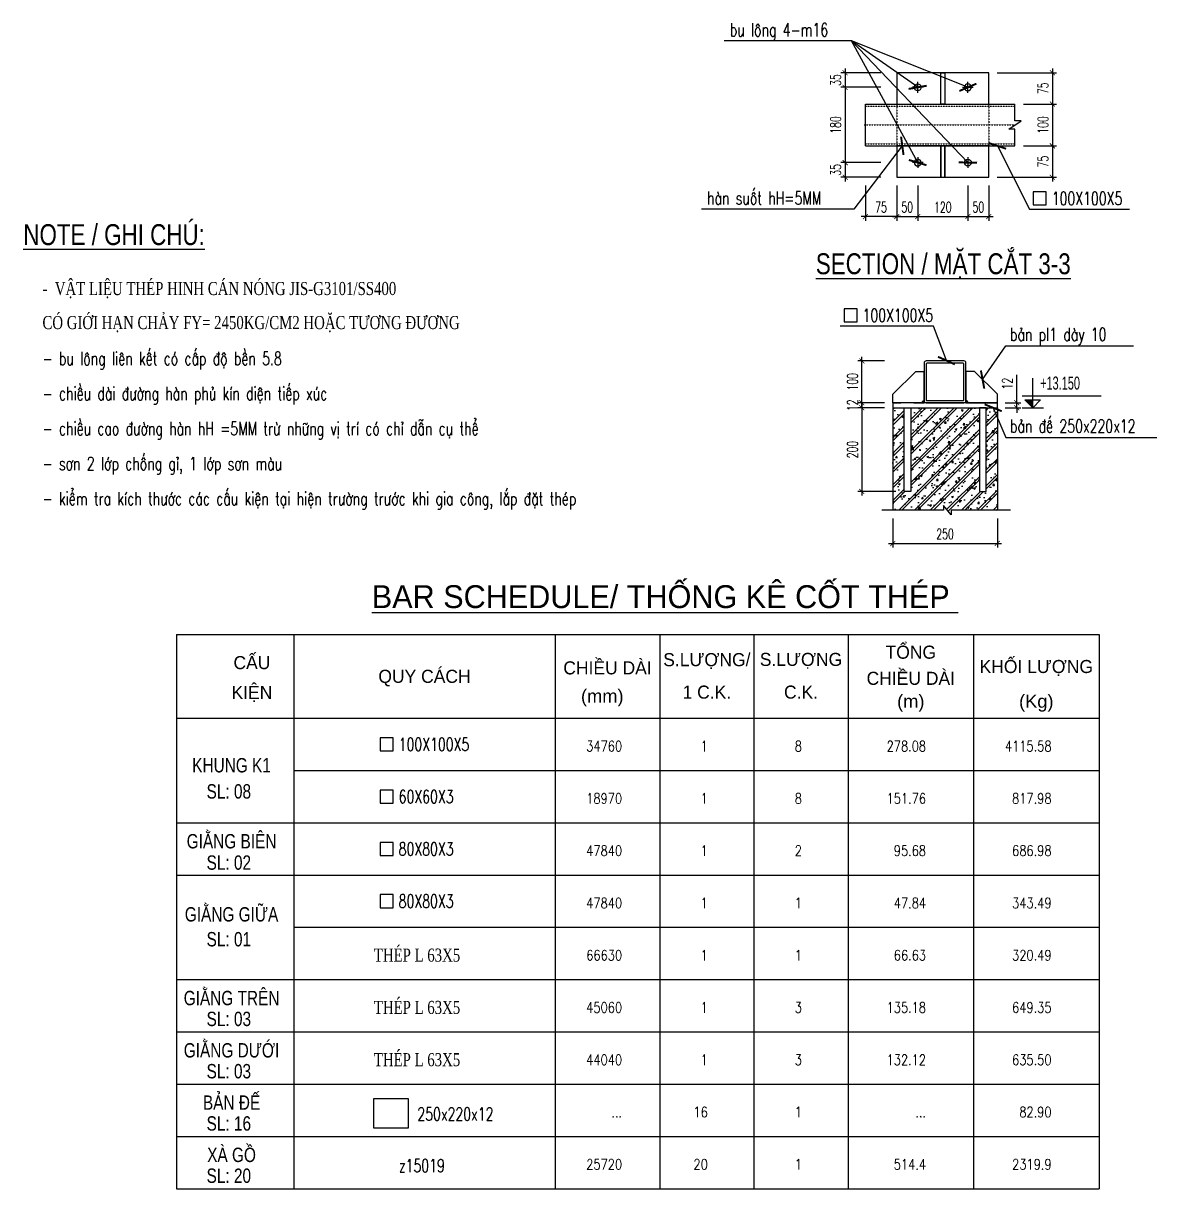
# Model space of a CAD drawing. Header units: millimetres. Extents: x -702765 to 835888, y -645289 to 262.
# Drawn here: x 645483 to 667157, y -628914 to -606619 of the extents above; entities that cross this region are included whole.
import ezdxf
from ezdxf.enums import TextEntityAlignment as Align

# ---------------------------------------------------------------- set-up
doc = ezdxf.new("R2010")
doc.units = ezdxf.units.MM
doc.header["$LTSCALE"] = 0.01
doc.linetypes.add('CENTER2', pattern=[1.125, 0.75, -0.125, 0.125, -0.125])
doc.linetypes.add('HIDDEN', pattern=[9.525, 6.35, -3.175])
doc.layers.add('0-Text', color=31, linetype='Continuous', lineweight=30)
for name, color, linetype in [('ccu11-Hatch', 251, 'Continuous'), ('ccu11-Khuat', 9, 'HIDDEN'), ('ccu11-Manh', 8, 'Continuous'), ('ccu11-Tencaukien', 9, 'Continuous'), ('ccu11-Text', 31, 'Continuous'), ('ccu11-Thay', 7, 'Continuous'), ('ccu11-Thep', 4, 'Continuous'), ('ccu11-Truc', 13, 'CENTER2'), ('KC-Chidan', 9, 'Continuous'), ('TEXT', 2, 'Continuous')]:
    doc.layers.add(name, color=color, linetype=linetype)
doc.styles.add('ARIAL', font='arial.ttf')
doc.styles.add('ccu11-dim', font='vnsimli.shx', dxfattribs={"width": 0.65, "bigfont": 'bigfont.shx'})
doc.styles.add('ccu11-VnAvH-B', font='VHAVANB.TTF')
doc.styles.add('ccu11-vnsimli', font='vnsimli.shx', dxfattribs={"bigfont": 'bigfont.shx'})
doc.styles.add('ccu11_simli', font='vnsimli.shx', dxfattribs={"width": 0.8})
doc.styles.add('ccu11_vnsimli', font='vnsimli.shx', dxfattribs={"width": 0.8, "bigfont": 'vns.shx'})
doc.styles.add('STYLE200', font='vntimeh.shx', dxfattribs={"width": 0.75, "bigfont": 'bigfont.shx'})
doc.styles.add('VNAVANTH', font='VHAVAN.TTF')
doc.linetypes.add('HCT2', pattern='A,0.25,[1,DG_DH.SHX,S=1,R=0,X=0,Y=0.15],0.05', length=0.3)
doc.dimstyles.new('ccu11-100x2', dxfattribs={"dimscale": 100, "dimtxt": 2.5, "dimasz": 1, "dimexe": 1, "dimexo": 2, "dimgap": 1, "dimtad": 1, "dimdec": 0, "dimlfac": 0.5, "dimdsep": 46, "dimtxsty": 'ccu11-dim', "dimblk": 'ARCHTICK', "dimcen": -1, "dimdle": 1, "dimclrd": 256, "dimclre": 256, "dimclrt": 31, "dimadec": 0, "dimazin": 2, "dimtfac": 0.1, "dimtdec": 0, "dimtmove": 0, "dimatfit": 1, "dimldrblk": 'ARCHTICK', "dimfxl": 0, "dimtvp": 0.833333, "dimtolj": 1, "dimtzin": 12, "dimarcsym": 0})
doc.dimstyles.new('ccu11-100x8', dxfattribs={"dimscale": 80, "dimtxt": 2.5, "dimasz": 1.2, "dimexe": 1, "dimexo": 2, "dimgap": 1, "dimtad": 1, "dimdec": 0, "dimlfac": 0.125, "dimrnd": 1, "dimdsep": 46, "dimtxsty": 'ccu11-dim', "dimblk": 'ARCHTICK', "dimcen": -1, "dimdle": 1, "dimclrd": 256, "dimclre": 256, "dimclrt": 31, "dimadec": 0, "dimazin": 2, "dimtfac": 0.1, "dimtdec": 0, "dimtmove": 0, "dimatfit": 1, "dimldrblk": 'ARCHTICK', "dimfxl": 0, "dimtvp": 0.833333, "dimtolj": 1, "dimtzin": 12, "dimarcsym": 0})

# ---------------------------------------------------------------- blocks, each defined once
blk = doc.blocks.new('_ArchTick')
at = {"color": 0, "linetype": 'ByBlock', "const_width": 0.15}
blk.add_lwpolyline([(-0.5, -0.5), (0.5, 0.5)], dxfattribs=at)
blk = doc.blocks.new('*D701')
at = {"layer": 'ccu11-Manh', "lineweight": -2}
for p, q in [((661199, -607484), (661199, -607924)), ((661883, -607564), (661119, -607564)), ((661883, -607844), (661119, -607844))]:
    blk.add_line(p, q, dxfattribs=at)
at = {"layer": 'Defpoints', "color": 0}
for p in [(662043, -607564), (661199, -607844), (662043, -607844)]:
    blk.add_point(p, dxfattribs=at)
at = {"layer": 'ccu11-Manh', "lineweight": -2, "xscale": 95.99999999999993, "yscale": 95.99999999999993, "zscale": 95.99999999999993}
for p, rotation in [((661199, -607564), 90), ((661199, -607844), 270)]:
    blk.add_blockref('_ArchTick', p, dxfattribs=dict(at, rotation=rotation))
at = {"layer": 'ccu11-Manh', "color": 31, "insert": (661019, -607704), "char_height": 200, "attachment_point": 5, "rotation": 90, "style": 'ccu11-dim'}
blk.add_mtext('\\A1;35', dxfattribs=at)
blk = doc.blocks.new('*D702')
at = {"layer": 'ccu11-Manh', "lineweight": -2}
for p, q in [((661883, -607844), (661119, -607844)), ((661199, -607764), (661199, -609364)), ((661883, -609284), (661119, -609284))]:
    blk.add_line(p, q, dxfattribs=at)
at = {"layer": 'Defpoints', "color": 0}
for p in [(662043, -607844), (661199, -609284), (662043, -609284)]:
    blk.add_point(p, dxfattribs=at)
at = {"layer": 'ccu11-Manh', "lineweight": -2, "xscale": 95.99999999999993, "yscale": 95.99999999999993, "zscale": 95.99999999999993}
for p, rotation in [((661199, -607844), 90), ((661199, -609284), 270)]:
    blk.add_blockref('_ArchTick', p, dxfattribs=dict(at, rotation=rotation))
at = {"layer": 'ccu11-Manh', "color": 31, "insert": (661019, -608564), "char_height": 200, "attachment_point": 5, "rotation": 90, "style": 'ccu11-dim'}
blk.add_mtext('\\A1;180', dxfattribs=at)
blk = doc.blocks.new('*D703')
at = {"layer": 'ccu11-Manh', "lineweight": -2}
for p, q in [((661883, -609284), (661119, -609284)), ((661199, -609204), (661199, -609644)), ((661883, -609564), (661119, -609564))]:
    blk.add_line(p, q, dxfattribs=at)
at = {"layer": 'Defpoints', "color": 0}
for p in [(662043, -609284), (661199, -609564), (662043, -609564)]:
    blk.add_point(p, dxfattribs=at)
at = {"layer": 'ccu11-Manh', "lineweight": -2, "xscale": 95.99999999999993, "yscale": 95.99999999999993, "zscale": 95.99999999999993}
for p, rotation in [((661199, -609284), 90), ((661199, -609564), 270)]:
    blk.add_blockref('_ArchTick', p, dxfattribs=dict(at, rotation=rotation))
at = {"layer": 'ccu11-Manh', "color": 31, "insert": (661019, -609424), "char_height": 200, "attachment_point": 5, "rotation": 90, "style": 'ccu11-dim'}
blk.add_mtext('\\A1;35', dxfattribs=at)
blk = doc.blocks.new('bu long')
at = {"layer": 'ccu11-Manh', "linetype": 'Continuous'}
for p, q in [((647872, 175921), (648179, 175921)), ((648026, 176075), (648026, 175768))]:
    blk.add_line(p, q, dxfattribs=at)
blk.add_circle((648026, 175921), 96, dxfattribs=at)
blk = doc.blocks.new('*D704')
at = {"layer": 'ccu11-Manh', "lineweight": -2}
for p, q in [((662187, -609724), (662187, -610396)), ((662587, -609724), (662587, -610396)), ((662107, -610316), (662667, -610316))]:
    blk.add_line(p, q, dxfattribs=at)
at = {"layer": 'Defpoints', "color": 0}
for p in [(662187, -609564), (662587, -609564), (662587, -610316)]:
    blk.add_point(p, dxfattribs=at)
at = {"layer": 'ccu11-Manh', "lineweight": -2, "xscale": 95.99999999999993, "yscale": 95.99999999999993, "zscale": 95.99999999999993, "rotation": 180}
blk.add_blockref('_ArchTick', (662187, -610316), dxfattribs=at)
at = {"layer": 'ccu11-Manh', "lineweight": -2, "xscale": 95.99999999999993, "yscale": 95.99999999999993, "zscale": 95.99999999999993}
blk.add_blockref('_ArchTick', (662587, -610316), dxfattribs=at)
at = {"layer": 'ccu11-Manh', "color": 31, "insert": (662387, -610136), "char_height": 200, "attachment_point": 5, "style": 'ccu11-dim'}
blk.add_mtext('\\A1;50', dxfattribs=at)
blk = doc.blocks.new('*D705')
at = {"layer": 'ccu11-Manh', "lineweight": -2}
for p, q in [((662587, -609724), (662587, -610396)), ((663547, -609724), (663547, -610396)), ((662507, -610316), (663627, -610316))]:
    blk.add_line(p, q, dxfattribs=at)
at = {"layer": 'Defpoints', "color": 0}
for p in [(662587, -609564), (663547, -609564), (663547, -610316)]:
    blk.add_point(p, dxfattribs=at)
at = {"layer": 'ccu11-Manh', "lineweight": -2, "xscale": 95.99999999999993, "yscale": 95.99999999999993, "zscale": 95.99999999999993, "rotation": 180}
blk.add_blockref('_ArchTick', (662587, -610316), dxfattribs=at)
at = {"layer": 'ccu11-Manh', "lineweight": -2, "xscale": 95.99999999999993, "yscale": 95.99999999999993, "zscale": 95.99999999999993}
blk.add_blockref('_ArchTick', (663547, -610316), dxfattribs=at)
at = {"layer": 'ccu11-Manh', "color": 31, "insert": (663067, -610136), "char_height": 200, "attachment_point": 5, "style": 'ccu11-dim'}
blk.add_mtext('\\A1;120', dxfattribs=at)
blk = doc.blocks.new('*D706')
at = {"layer": 'ccu11-Manh', "lineweight": -2}
for p, q in [((663547, -609724), (663547, -610396)), ((663947, -609724), (663947, -610396)), ((663467, -610316), (664027, -610316))]:
    blk.add_line(p, q, dxfattribs=at)
at = {"layer": 'Defpoints', "color": 0}
for p in [(663547, -609564), (663947, -609564), (663947, -610316)]:
    blk.add_point(p, dxfattribs=at)
at = {"layer": 'ccu11-Manh', "lineweight": -2, "xscale": 95.99999999999993, "yscale": 95.99999999999993, "zscale": 95.99999999999993, "rotation": 180}
blk.add_blockref('_ArchTick', (663547, -610316), dxfattribs=at)
at = {"layer": 'ccu11-Manh', "lineweight": -2, "xscale": 95.99999999999993, "yscale": 95.99999999999993, "zscale": 95.99999999999993}
blk.add_blockref('_ArchTick', (663947, -610316), dxfattribs=at)
at = {"layer": 'ccu11-Manh', "color": 31, "insert": (663747, -610136), "char_height": 200, "attachment_point": 5, "style": 'ccu11-dim'}
blk.add_mtext('\\A1;50', dxfattribs=at)
blk = doc.blocks.new('*D707')
at = {"layer": 'ccu11-Manh', "lineweight": -2}
for p, q in [((665162, -607484), (665162, -608244)), ((664107, -607564), (665242, -607564)), ((664607, -608164), (665242, -608164))]:
    blk.add_line(p, q, dxfattribs=at)
at = {"layer": 'Defpoints', "color": 0}
for p in [(663947, -607564), (664447, -608164), (665162, -608164)]:
    blk.add_point(p, dxfattribs=at)
at = {"layer": 'ccu11-Manh', "lineweight": -2, "xscale": 95.99999999999993, "yscale": 95.99999999999993, "zscale": 95.99999999999993}
for p, rotation in [((665162, -607564), 90), ((665162, -608164), 270)]:
    blk.add_blockref('_ArchTick', p, dxfattribs=dict(at, rotation=rotation))
at = {"layer": 'ccu11-Manh', "color": 31, "insert": (664982, -607864), "char_height": 200, "attachment_point": 5, "rotation": 90, "style": 'ccu11-dim'}
blk.add_mtext('\\A1;75', dxfattribs=at)
blk = doc.blocks.new('*D708')
at = {"layer": 'ccu11-Manh', "lineweight": -2}
for p, q in [((664607, -608164), (665242, -608164)), ((665162, -608084), (665162, -609044)), ((664607, -608964), (665242, -608964))]:
    blk.add_line(p, q, dxfattribs=at)
at = {"layer": 'Defpoints', "color": 0}
for p in [(664447, -608164), (664447, -608964), (665162, -608964)]:
    blk.add_point(p, dxfattribs=at)
at = {"layer": 'ccu11-Manh', "lineweight": -2, "xscale": 95.99999999999993, "yscale": 95.99999999999993, "zscale": 95.99999999999993}
for p, rotation in [((665162, -608164), 90), ((665162, -608964), 270)]:
    blk.add_blockref('_ArchTick', p, dxfattribs=dict(at, rotation=rotation))
at = {"layer": 'ccu11-Manh', "color": 31, "insert": (664982, -608564), "char_height": 200, "attachment_point": 5, "rotation": 90, "style": 'ccu11-dim'}
blk.add_mtext('\\A1;100', dxfattribs=at)
blk = doc.blocks.new('*D709')
at = {"layer": 'ccu11-Manh', "lineweight": -2}
for p, q in [((664607, -608964), (665242, -608964)), ((665162, -608884), (665162, -609644)), ((664107, -609564), (665242, -609564))]:
    blk.add_line(p, q, dxfattribs=at)
at = {"layer": 'Defpoints', "color": 0}
for p in [(664447, -608964), (663947, -609564), (665162, -609564)]:
    blk.add_point(p, dxfattribs=at)
at = {"layer": 'ccu11-Manh', "lineweight": -2, "xscale": 95.99999999999993, "yscale": 95.99999999999993, "zscale": 95.99999999999993}
for p, rotation in [((665162, -608964), 90), ((665162, -609564), 270)]:
    blk.add_blockref('_ArchTick', p, dxfattribs=dict(at, rotation=rotation))
at = {"layer": 'ccu11-Manh', "color": 31, "insert": (664982, -609264), "char_height": 200, "attachment_point": 5, "rotation": 90, "style": 'ccu11-dim'}
blk.add_mtext('\\A1;75', dxfattribs=at)
blk = doc.blocks.new('*D710')
at = {"layer": 'ccu11-Manh', "lineweight": -2}
for p, q in [((662110, -616093), (662110, -616650)), ((664110, -616093), (664110, -616650)), ((662030, -616570), (664190, -616570))]:
    blk.add_line(p, q, dxfattribs=at)
at = {"layer": 'Defpoints', "color": 0}
for p in [(662110, -615933), (664110, -615933), (664110, -616570)]:
    blk.add_point(p, dxfattribs=at)
at = {"layer": 'ccu11-Manh', "lineweight": -2, "xscale": 95.99999999999993, "yscale": 95.99999999999993, "zscale": 95.99999999999993, "rotation": 180}
blk.add_blockref('_ArchTick', (662110, -616570), dxfattribs=at)
at = {"layer": 'ccu11-Manh', "lineweight": -2, "xscale": 95.99999999999993, "yscale": 95.99999999999993, "zscale": 95.99999999999993}
blk.add_blockref('_ArchTick', (664110, -616570), dxfattribs=at)
at = {"layer": 'ccu11-Manh', "color": 31, "insert": (663110, -616390), "char_height": 200, "attachment_point": 5, "style": 'ccu11-dim'}
blk.add_mtext('\\A1;250', dxfattribs=at)
blk = doc.blocks.new('*D711')
at = {"layer": 'ccu11-Manh', "lineweight": -2}
for p, q in [((664482, -613878), (664482, -613341)), ((664260, -613878), (664562, -613878)), ((664260, -613974), (664562, -613974)), ((664482, -613974), (664482, -613878)), ((664482, -613974), (664482, -614070))]:
    blk.add_line(p, q, dxfattribs=at)
at = {"layer": 'Defpoints', "color": 0}
for p in [(664100, -613878), (664100, -613974), (664482, -613878)]:
    blk.add_point(p, dxfattribs=at)
at = {"layer": 'ccu11-Manh', "lineweight": -2, "xscale": 95.99999999999993, "yscale": 95.99999999999993, "zscale": 95.99999999999993}
for p, rotation in [((664482, -613878), 270), ((664482, -613974), 90)]:
    blk.add_blockref('_ArchTick', p, dxfattribs=dict(at, rotation=rotation))
at = {"layer": 'ccu11-Manh', "color": 31, "insert": (664302, -613513), "char_height": 200, "attachment_point": 5, "rotation": 90, "style": 'ccu11-dim'}
blk.add_mtext('\\A1;12', dxfattribs=at)
blk = doc.blocks.new('*D712')
at = {"layer": 'ccu11-Manh', "lineweight": -2}
for p, q in [((661950, -613974), (661439, -613974)), ((661519, -613894), (661519, -615654)), ((662166, -615574), (661439, -615574))]:
    blk.add_line(p, q, dxfattribs=at)
at = {"layer": 'Defpoints', "color": 0}
for p in [(662110, -613974), (661519, -615574), (662326, -615574)]:
    blk.add_point(p, dxfattribs=at)
at = {"layer": 'ccu11-Manh', "lineweight": -2, "xscale": 95.99999999999993, "yscale": 95.99999999999993, "zscale": 95.99999999999993}
for p, rotation in [((661519, -613974), 90), ((661519, -615574), 270)]:
    blk.add_blockref('_ArchTick', p, dxfattribs=dict(at, rotation=rotation))
at = {"layer": 'ccu11-Manh', "color": 31, "insert": (661339, -614774), "char_height": 200, "attachment_point": 5, "rotation": 90, "style": 'ccu11-dim'}
blk.add_mtext('\\A1;200', dxfattribs=at)
blk = doc.blocks.new('*D780')
at = {"layer": 'ccu11-Manh', "lineweight": -2}
for p, q in [((661950, -613878), (661439, -613878)), ((661950, -613974), (661439, -613974)), ((661519, -613878), (661519, -613782)), ((661519, -613974), (661519, -613878)), ((661519, -613974), (661519, -614070))]:
    blk.add_line(p, q, dxfattribs=at)
at = {"layer": 'Defpoints', "color": 0}
for p in [(661519, -613878), (662110, -613878), (662110, -613974)]:
    blk.add_point(p, dxfattribs=at)
at = {"layer": 'ccu11-Manh', "lineweight": -2, "xscale": 95.99999999999993, "yscale": 95.99999999999993, "zscale": 95.99999999999993}
for p, rotation in [((661519, -613878), 270), ((661519, -613974), 90)]:
    blk.add_blockref('_ArchTick', p, dxfattribs=dict(at, rotation=rotation))
at = {"layer": 'ccu11-Manh', "color": 31, "insert": (661339, -613926), "char_height": 200, "attachment_point": 5, "rotation": 90, "style": 'ccu11-dim'}
blk.add_mtext('\\A1;12', dxfattribs=at)
blk = doc.blocks.new('*D713')
at = {"layer": 'ccu11-Manh', "lineweight": -2}
for p, q in [((661950, -613078), (661439, -613078)), ((661519, -613958), (661519, -612998)), ((661950, -613878), (661439, -613878))]:
    blk.add_line(p, q, dxfattribs=at)
at = {"layer": 'Defpoints', "color": 0}
for p in [(661519, -613078), (662110, -613078), (662110, -613878)]:
    blk.add_point(p, dxfattribs=at)
at = {"layer": 'ccu11-Manh', "lineweight": -2, "xscale": 95.99999999999993, "yscale": 95.99999999999993, "zscale": 95.99999999999993}
for p, rotation in [((661519, -613078), 90), ((661519, -613878), 270)]:
    blk.add_blockref('_ArchTick', p, dxfattribs=dict(at, rotation=rotation))
at = {"layer": 'ccu11-Manh', "color": 31, "insert": (661339, -613478), "char_height": 200, "attachment_point": 5, "rotation": 90, "style": 'ccu11-dim'}
blk.add_mtext('\\A1;100', dxfattribs=at)
blk = doc.blocks.new('*U680')
for p, q in [((165, 0), (165, 452)), ((0, 184), (1212, 184)), ((0, 0), (329, 0)), ((45, 120), (284, 120)), ((165, 0), (45, 120)), ((165, 0), (284, 120))]:
    blk.add_line(p, q)
at = {"color": 251}
blk.add_solid([(45, 120), (165, 120), (165, 0)], dxfattribs=at)
at = {"color": 31, "ltscale": 10, "style": 'ARIAL', "width": 0.6}
blk.add_attdef('CCD1', (276, 278), '', height=200, dxfattribs=at)
blk = doc.blocks.new('*D714')
at = {"layer": 'ccu11-Manh', "lineweight": -2}
for p, q in [((661587, -609724), (661587, -610396)), ((662187, -609724), (662187, -610396)), ((662267, -610316), (661507, -610316))]:
    blk.add_line(p, q, dxfattribs=at)
at = {"layer": 'Defpoints', "color": 0}
for p in [(661587, -609564), (662187, -609564), (661587, -610316)]:
    blk.add_point(p, dxfattribs=at)
at = {"layer": 'ccu11-Manh', "lineweight": -2, "xscale": 95.99999999999993, "yscale": 95.99999999999993, "zscale": 95.99999999999993, "rotation": 180}
blk.add_blockref('_ArchTick', (661587, -610316), dxfattribs=at)
at = {"layer": 'ccu11-Manh', "lineweight": -2, "xscale": 95.99999999999993, "yscale": 95.99999999999993, "zscale": 95.99999999999993}
blk.add_blockref('_ArchTick', (662187, -610316), dxfattribs=at)
at = {"layer": 'ccu11-Manh', "color": 31, "insert": (661887, -610136), "char_height": 200, "attachment_point": 5, "style": 'ccu11-dim'}
blk.add_mtext('\\A1;75', dxfattribs=at)

msp = doc.modelspace()

# ---------------------------------------------------------------- hatches: boundary and pattern name
at = {"layer": 'ccu11-Hatch'}
h = msp.add_hatch(dxfattribs=at)
h.set_pattern_fill('VATLIEU04', color=256, scale=50, pattern_type=2)
h.set_pattern_definition([(50, (612919.3, 139795.1), (358.63009, -31.37607), [37.5, -412.5]), (355, (612919.3, 139795.1), (-69.37567, 376.09607), [30, -330]), (100.4514, (612949.2, 139792.48), (289.25469, 344.71977), [31.8701, -350.57106]), (46.1842, (612919.3, 139895.1), (533.62052, -82.7595), [56.25, -618.75]), (96.6356, (612963.8, 139888.2), (467.33135, 487.05894), [47.80514, -525.8565]), (351.1842, (612919.3, 139895.1), (467.33097, 487.0593), [45, -495]), (21, (612969.3, 139870.1), (298.45353, -201.30945), [37.5, -412.5]), (326, (612969.3, 139870.1), (121.65767, 362.57502), [30, -330]), (71.4514, (612994.18, 139853.3), (420.11131, 161.26525), [31.8701, -350.57106]), (37.5, (612919.31, 139795.09), (6.079928, 166.446927), [0, -326, 0, -335, 0, -331.25]), (7.5, (612919.31, 139795.09), (131.53477, 197.205856), [0, -191, 0, -318.5, 0, -126.25]), (327.5, (612807.81, 139795.09), (266.911218, -11.277436), [0, -125, 0, -390, 0, -517.5]), (317.5, (612757.8, 139795.1), (291.593085, 50.05249), [0, -162.5, 0, -259, 0, -367.5]), (45, (612919.3, 139795.1), (-150.26019, 150.26019), []), (45, (612919.3, 139856.34), (-150.26019, 150.26019), [])])
h.paths.add_polyline_path([(663766.3, -613974.3), (662454.3, -613974.3), (662454.3, -615574.3), (662326.3, -615574.3), (662326.3, -613974.3), (662110.3, -613974.3), (662110.3, -615933.1), (663081.6, -615933.1), (663081.6, -615845.1), (663228.2, -616021.1), (663228.2, -615933.1), (664110.3, -615933.1), (664110.3, -613974.3), (663894.3, -613974.3), (663894.3, -615574.3), (663766.3, -615574.3)])
h = msp.add_hatch(color=256, dxfattribs=at)
h.dxf.hatch_style = 1
h.paths.add_polyline_path([(662710.3, -613838.3, 0.4142136), (662750.3, -613878.3), (662670.3, -613878.3, -0.4142136)])
h = msp.add_hatch(color=256, dxfattribs=at)
h.dxf.hatch_style = 1
h.paths.add_polyline_path([(663550.3, -613878.3, 0.4142136), (663510.3, -613838.3, -0.4142136), (663470.3, -613878.3)])

# ---------------------------------------------------------------- linework, layer by layer
for p, q in [((648413.8, -618313.9), (666055, -618313.9)), ((648413.8, -618313.9), (648413.8, -628913.9)), ((650655, -618313.9), (650655, -628913.9)), ((650655, -618313.9), (650655, -628913.9)), ((655655, -618313.9), (655655, -628913.9)), ((655655, -618313.9), (655655, -628913.9)), ((657655, -618313.9), (657655, -628913.9)), ((659455, -618313.9), (659455, -628913.9)), ((661255, -618313.9), (661255, -628913.9)), ((663655, -618313.9), (663655, -628913.9)), ((666055, -618313.9), (666055, -628913.9)), ((648413.8, -619913.9), (666055, -619913.9)), ((648413.8, -621913.9), (666055, -621913.9)), ((648413.8, -622913.9), (666055, -622913.9)), ((648413.8, -624913.9), (666055, -624913.9)), ((648413.8, -625913.9), (666055, -625913.9)), ((648413.8, -626913.9), (666055, -626913.9)), ((648413.8, -628913.9), (666055, -628913.9))]:
    msp.add_line(p, q)
at = {"layer": 'ccu11-Khuat'}
for p, q in [((662187, -608163.8), (662187, -608963.8)), ((663947, -608163.8), (663947, -608963.8)), ((661587, -608203.8), (664447, -608203.8)), ((661587, -608923.8), (664447, -608923.8))]:
    msp.add_line(p, q, dxfattribs=at)
at = {"layer": 'ccu11-Manh', "linetype": 'HCT2', "ltscale": 0.75}
for p, q in [((663027, -608163.8), (663027, -607563.8)), ((663107, -607563.8), (663107, -608163.8)), ((662187, -608163.8), (663947, -608163.8)), ((663947, -608963.8), (662187, -608963.8)), ((663027, -609563.8), (663027, -608963.8)), ((663107, -608963.8), (663107, -609563.8)), ((662710.3, -613878.3), (662710.3, -613278.3)), ((663510.3, -613278.3), (663510.3, -613878.3)), ((662110.3, -613878.3), (662266.9, -613878.3)), ((662515.4, -613878.3), (662710.3, -613878.3)), ((663510.3, -613878.3), (663705.2, -613878.3)), ((663953.7, -613878.3), (664110.3, -613878.3))]:
    msp.add_line(p, q, dxfattribs=at)
at = {"layer": 'ccu11-Manh'}
for p, q in [((650655, -620913.9), (666055, -620913.9)), ((650655, -623913.9), (666055, -623913.9)), ((648413.8, -627913.9), (666055, -627913.9))]:
    msp.add_line(p, q, dxfattribs=at)
for points in [[(664447, -608963.8), (664447, -608643.8), (664327, -608643.8), (664567, -608483.8), (664447, -608483.8), (664447, -608163.8)], [(664360.8, -615933.1), (663228.2, -615933.1), (663228.2, -616021.1), (663081.6, -615845.1), (663081.6, -615933.1), (661898.6, -615933.1), (661898.6, -615933.1)]]:
    msp.add_lwpolyline(points, dxfattribs=at)
at = {"layer": 'ccu11-Thay'}
for p, q in [((661587, -608163.8), (664447, -608163.8)), ((661587, -608963.8), (661587, -608163.8)), ((661587, -608963.8), (664447, -608963.8)), ((662110.3, -613974.3), (662110.3, -615933.1)), ((662110.3, -613974.3), (664110.3, -613974.3)), ((664110.3, -613974.3), (664110.3, -615933.1)), ((648413.8, -628913.9), (666055, -628913.9))]:
    msp.add_line(p, q, dxfattribs=at)
for points in [[(663947, -608163.8), (663947, -607563.8), (662187, -607563.8), (662187, -608163.8)], [(662187, -608963.8), (662187, -609563.8), (663947, -609563.8), (663947, -608963.8)]]:
    msp.add_lwpolyline(points, dxfattribs=at)
for points in [[(663027, -607563.8), (663107, -607563.8), (663107, -608163.8), (663027, -608163.8)], [(663027, -609563.8), (663107, -609563.8), (663107, -608963.8), (663027, -608963.8)], [(662710.3, -613878.3), (662110.3, -613878.3), (662110.3, -613716.8), (662548.8, -613278.3), (662710.3, -613278.3)], [(663510.3, -613878.3), (664110.3, -613878.3), (664110.3, -613716.8), (663671.8, -613278.3), (663510.3, -613278.3)], [(662110.3, -613974.3), (664110.3, -613974.3), (664110.3, -613878.3), (662110.3, -613878.3)], [(662454.3, -613974.3), (662454.3, -615574.3), (662326.3, -615574.3), (662326.3, -613974.3)], [(663766.3, -613974.3), (663766.3, -615574.3), (663894.3, -615574.3), (663894.3, -613974.3)]]:
    msp.add_lwpolyline(points, close=True, dxfattribs=at)
for points in [[(662750.3, -613878.3), (663470.3, -613878.3, 0.4142136), (663510.3, -613838.3), (663510.3, -613118.3, 0.4142136), (663470.3, -613078.3), (662750.3, -613078.3, 0.4142136), (662710.3, -613118.3), (662710.3, -613838.3, 0.4142136)], [(662770.3, -613838.3), (663450.3, -613838.3, 0.4142136), (663470.3, -613818.3), (663470.3, -613138.3, 0.4142136), (663450.3, -613118.3), (662770.3, -613118.3, 0.4142136), (662750.3, -613138.3), (662750.3, -613818.3, 0.4142136)]]:
    msp.add_lwpolyline(points, format="xyb", close=True, dxfattribs=at)
at = {"layer": 'ccu11-Thay', "color": 0, "ltscale": 0.5}
msp.add_lwpolyline([(652184.4, -627187.8), (652841.3, -627187.8), (652841.3, -627754), (652184.4, -627754)], close=True, dxfattribs=at)
at = {"layer": 'ccu11-Thay'}
for centre, start, end in [((662710.3, -613878.3), 90, 180), ((663510.3, -613878.3), 0, 90)]:
    msp.add_arc(centre, 40, start, end, dxfattribs=at)
at = {"layer": 'ccu11-Thep'}
for points in [[(664796.2, -610095), (665046.2, -610095), (665046.2, -609845), (664796.2, -609845)], [(661178.9, -612329.8), (661428.9, -612329.8), (661428.9, -612079.8), (661178.9, -612079.8)], [(652307.9, -620538.9), (652557.9, -620538.9), (652557.9, -620288.9), (652307.9, -620288.9)], [(652307.9, -621538.9), (652557.9, -621538.9), (652557.9, -621288.9), (652307.9, -621288.9)], [(652307.9, -622538.9), (652557.9, -622538.9), (652557.9, -622288.9), (652307.9, -622288.9)], [(652307.9, -623538.9), (652557.9, -623538.9), (652557.9, -623288.9), (652307.9, -623288.9)]]:
    msp.add_lwpolyline(points, close=True, dxfattribs=at)
at = {"layer": 'ccu11-Truc'}
msp.add_line((661564.3, -608563.8), (664447, -608563.8), dxfattribs=at)

# ---------------------------------------------------------------- block references
at = {"layer": 'ccu11-Thay', "yscale": 0.6666666666278616, "zscale": 0.6666666666278616, "rotation": 180}
for p, xscale in [((1094604.1, -490562.8), 0.6666666666278616), ((231530, -490562.8), -0.6666666666278616)]:
    msp.add_blockref('bu long', p, dxfattribs=dict(at, xscale=xscale))
at = {"layer": 'ccu11-Thay'}
for p, xscale, yscale, zscale in [((1094604.1, -726564.7), -0.6666666666278616, 0.6666666667442769, 0.6666666667372438), ((231530, -726564.7), 0.6666666666278616, 0.6666666666278616, 0.6666666666278616)]:
    msp.add_blockref('bu long', p, dxfattribs=dict(at, xscale=xscale, yscale=yscale, zscale=zscale))
at = {"layer": 'KC-Chidan', "xscale": 1.25, "yscale": 1.25, "zscale": 1.25}
msp.add_blockref('*U680', (664582.3, -613974.3), dxfattribs=at).add_auto_attribs({'CCD1': '+13.150'})

# ---------------------------------------------------------------- texts
at = {"layer": '0-Text', "style": 'ccu11_vnsimli', "width": 0.7}
for s, p in [('100X100X5', (665149.8, -610095)), ('100X100X5', (661532.5, -612329.8)), ('100X100X5', (652661.5, -620538.9)), ('60X60X3', (652661.5, -621538.9)), ('80X80X3', (652661.5, -622538.9)), ('80X80X3', (652661.5, -623538.9))]:
    msp.add_text(s, height=250, rotation=0.00049, dxfattribs=at).set_placement(p)
at = {"layer": 'ccu11-Tencaukien', "color": 31, "style": 'ccu11-vnsimli', "width": 0.7}
for s, height, p in [('bu l«ng 4-m16', 250, (658993.1, -606869.2)), ('hµn suèt hH=5MM', 250, (658559.5, -610087.2)), ('b\\M+181F7n pl1 dµy 10', 250.078, (664351.9, -612694.7)), ('- bu l«ng liªn kÕt cã cÊp ®é bÒn 5.8', 250.008, (645849.9, -613156.5)), ('- chiÒu dµi ®\xadêng hµn phñ kÝn diÖn tiÕp xóc', 250.008, (645849.9, -613826.4)), ('- chiÒu cao ®\xadêng hµn hH =5MM trõ nh\\M+18180ng vÞ trÝ cã chØ dÉn cô thÓ', 250.008, (645849.9, -614496.3)), ('b\\M+181F7n ®Õ 250x220x12', 250.078, (664351.9, -614450.5)), ('- s¬n 2 líp chèng gØ, 1 líp s¬n mµu', 250.008, (645849.9, -615166.3)), ('- kiÓm tra kÝch th\xadíc c¸c cÊu kiÖn t¹i hiÖn tr\xadêng tr\xadíc khi gia c«ng, l¾p ®Æt thÐp', 250.008, (645849.9, -615836.2)), ('250x220x12', 250.08, (653018.4, -627611.2)), ('z15019', 250, (652666.9, -628597.8))]:
    msp.add_text(s, height=height, dxfattribs=at).set_placement(p)
at = {"layer": 'ccu11-Text'}
for s, height, style, width, p in [('%%Unote / ghi chó:', 400, 'ccu11-VnAvH-B', 0.8, (645483.5, -610862)), ('-  vËt liÖu thÐp hinh c¸n nãng jis-g3101/ss400', 250.008, 'STYLE200', 0.75, (645849.9, -611817.9)), ('cã giíi h¹n ch\\M+181F7y Fy= 2450kg/cm2 hoÆc t\xad¬ng ®\xad¬ng', 250.008, 'STYLE200', 0.75, (645849.9, -612469)), ('thÐp l 63x5', 250.008, 'STYLE200', 0.75, (652186.3, -624570.3)), ('thÐp l 63x5', 250.008, 'STYLE200', 0.75, (652186.3, -625570.3)), ('thÐp l 63x5', 250.008, 'STYLE200', 0.75, (652186.3, -626570.3))]:
    msp.add_text(s, height=height, dxfattribs=dict(at, style=style, width=width)).set_placement(p)
at = {"layer": 'ccu11-Text', "style": 'ccu11-VnAvH-B', "width": 0.8}
msp.add_text('%%Usection / mÆt c¾t 3-3', height=400, dxfattribs=at).set_placement((663075.6, -611419.3), align=Align.CENTER)
at = {"layer": 'ccu11-Text', "style": 'ccu11-VnAvH-B'}
msp.add_text('%%Ubar schedule/ thèng kª cèt thÐp ', height=437.5, dxfattribs=at).set_placement((657755, -617937.6), align=Align.BOTTOM_CENTER)
at = {"layer": 'ccu11-Text', "color": 2, "style": 'ccu11-VnAvH-B', "width": 0.8}
for s, p in [('khung k1', (649465.7, -620950.4)), ('sl: 08', (649413.2, -621450.4)), ('gi»ng biªn', (649465.7, -622404.1)), ('sl: 02', (649413.2, -622812.6)), ('gi»ng gi÷a', (649465.7, -623802.8)), ('sl: 01', (649413.2, -624278.5)), ('gi»ng trªn', (649465.7, -625404.1)), ('sl: 03', (649413.2, -625803.3)), ('gi»ng d\xadíi', (649465.7, -626404.1)), ('sl: 03', (649413.2, -626803.3)), ('b¶n ®Õ', (649465.7, -627404.1)), ('sl: 16', (649413.2, -627802.9)), ('xµ gå', (649465.7, -628404.1)), ('sl: 20', (649413.2, -628802.9))]:
    msp.add_text(s, height=275, dxfattribs=at).set_placement(p, align=Align.CENTER)
at = {"layer": 'TEXT', "style": 'VNAVANTH'}
for s, p in [('tæng', (662455, -618613.9)), ('CÊU', (649855, -618813.9)), ('S.l\xadîng/', (658555, -618813.9)), ('S.l\xadîng', (660355, -618813.9)), ('chiÒu dµi', (656655, -618913.9)), ('khèi l\xadîng', (664855, -618913.9)), ('QUY C¸CH', (653155, -619113.9)), ('chiÒu dµi', (662455, -619113.9)), ('KIÖN', (649855, -619413.9)), ('1 c.k.', (658555, -619413.9)), ('c.k.', (660355, -619413.9))]:
    msp.add_text(s, height=250, dxfattribs=at).set_placement(p, align=Align.MIDDLE)
at = {"layer": 'TEXT', "style": 'ARIAL'}
for s, p in [('(mm)', (656555, -619613.9)), ('(m)', (662455, -619713.9)), ('(Kg)', (664855, -619713.9))]:
    msp.add_text(s, height=250, dxfattribs=at).set_placement(p, align=Align.CENTER)
at = {"layer": 'TEXT', "style": 'ccu11_simli', "width": 0.8}
for tag, p in [('34760', (656934.1, -620448)), ('1', (658572.8, -620448)), ('8', (660372.8, -620448)), ('278.08', (662746.6, -620448)), ('4115.58', (665146.6, -620448)), ('18970', (656934.1, -621448)), ('1', (658572.8, -621448)), ('8', (660372.8, -621448)), ('151.76', (662746.6, -621448)), ('817.98', (665146.6, -621448)), ('47840', (656934.1, -622448)), ('1', (658572.8, -622448)), ('2', (660372.8, -622448)), ('95.68', (662746.6, -622448)), ('686.98', (665146.6, -622448)), ('47840', (656934.1, -623448)), ('1', (658572.8, -623448)), ('1', (660372.8, -623448)), ('47.84', (662746.6, -623448)), ('343.49', (665146.6, -623448)), ('66630', (656934.1, -624448)), ('1', (658572.8, -624448)), ('1', (660372.8, -624448)), ('66.63', (662746.6, -624448)), ('320.49', (665146.6, -624448)), ('45060', (656934.1, -625448)), ('1', (658572.8, -625448)), ('3', (660372.8, -625448)), ('135.18', (662746.6, -625448)), ('649.35', (665146.6, -625448)), ('44040', (656934.1, -626448)), ('1', (658572.8, -626448)), ('3', (660372.8, -626448)), ('132.12', (662746.6, -626448)), ('635.50', (665146.6, -626448)), ('16', (658572.8, -627448)), ('1', (660372.8, -627448)), ('82.90', (665146.6, -627448)), ('...', (656934.1, -627448)), ('...', (662746.6, -627448)), ('25720', (656934.1, -628448)), ('20', (658572.8, -628448)), ('1', (660372.8, -628448)), ('514.4', (662746.6, -628448)), ('2319.9', (665146.6, -628448))]:
    msp.add_attdef(tag, text='0', height=200, dxfattribs=at).set_placement(p, align=Align.MIDDLE_RIGHT)

# ---------------------------------------------------------------- dimensions: what is measured, and where the dimension line sits
at = {"layer": 'ccu11-Manh'}
for base, p1, p2, picture, middle in [((661199, -607843.8), (662043, -607563.8), (662043, -607843.8), '*D701', (661199, -607703.8)), ((661199, -609563.8), (662043, -609283.8), (662043, -609563.8), '*D703', (661199, -609423.8)), ((661518.9, -613878.3), (662110.3, -613974.3), (662110.3, -613878.3), '*D780', (661518.9, -613926.3))]:
    dim = msp.add_linear_dim(base=base, p1=p1, p2=p2, angle=90, dimstyle='ccu11-100x8', dxfattribs=at)
    dim.commit()
    dim.dimension.update_dxf_attribs({"geometry": picture, "text_midpoint": middle, "dimtype": 160})
for base, p1, p2, picture, middle in [((665161.6, -608163.8), (663947, -607563.8), (664447, -608163.8), '*D707', (664981.6, -607863.8)), ((661199, -609283.8), (662043, -607843.8), (662043, -609283.8), '*D702', (661019, -608563.8)), ((665161.6, -608963.8), (664447, -608163.8), (664447, -608963.8), '*D708', (664981.6, -608563.8)), ((665161.6, -609563.8), (664447, -608963.8), (663947, -609563.8), '*D709', (664981.6, -609263.8)), ((661518.9, -613078.3), (662110.3, -613878.3), (662110.3, -613078.3), '*D713', (661338.9, -613478.3)), ((664482.3, -613878.3), (664100.3, -613974.3), (664100.3, -613878.3), '*D711', (664302.3, -613513.5)), ((661518.9, -615574.3), (662110.3, -613974.3), (662326.3, -615574.3), '*D712', (661338.9, -614774.3))]:
    dim = msp.add_linear_dim(base=base, p1=p1, p2=p2, angle=90, dimstyle='ccu11-100x8', dxfattribs=at)
    dim.commit()
    dim.dimension.update_dxf_attribs({"geometry": picture, "text_midpoint": middle})
for base, p1, p2, picture, middle in [((661587, -610315.7), (662187, -609563.8), (661587, -609563.8), '*D714', (661887, -610135.7)), ((663547, -610315.7), (662587, -609563.8), (663547, -609563.8), '*D705', (663067, -610135.7)), ((664110.3, -616570.5), (662110.3, -615933.1), (664110.3, -615933.1), '*D710', (663110.3, -616390.5))]:
    dim = msp.add_linear_dim(base=base, p1=p1, p2=p2, dimstyle='ccu11-100x8', dxfattribs=at)
    dim.commit()
    dim.dimension.update_dxf_attribs({"geometry": picture, "text_midpoint": middle})
for base, p1, p2, picture, middle in [((662587, -610315.7), (662187, -609563.8), (662587, -609563.8), '*D704', (662387, -610315.7)), ((663947, -610315.7), (663547, -609563.8), (663947, -609563.8), '*D706', (663747, -610315.7))]:
    dim = msp.add_linear_dim(base=base, p1=p1, p2=p2, dimstyle='ccu11-100x8', dxfattribs=at)
    dim.commit()
    dim.dimension.update_dxf_attribs({"geometry": picture, "text_midpoint": middle, "dimtype": 160})

# ---------------------------------------------------------------- leaders
for points, override in [([(662587, -609283.8), (661323, -606957.2), (658888, -606957.2)], {"dimasz": 2.5, "dimgap": 1, "dimtad": 0}), ([(662587, -607843.8), (661323, -606957.2)], {"dimasz": 2.5, "dimgap": 1, "dimtad": 0}), ([(663547, -607843.8), (661323, -606957.2)], {"dimasz": 2.5, "dimgap": 1, "dimtad": 0}), ([(663547, -609283.8), (661323, -606957.2)], {"dimasz": 2.5, "dimgap": 1, "dimtad": 0}), ([(662292.4, -608963.8), (661366.3, -610175.3), (658454.4, -610175.3)], {"dimasz": 2.5, "dimtad": 0}), ([(664110.3, -608963.8), (664723.2, -610175.3), (666639.5, -610175.3)], {"dimasz": 2.5, "dimtad": 0}), ([(663136.5, -613071.1), (662886.7, -612410.1), (661105.9, -612410.1)], {"dimasz": 2.5, "dimtad": 0}), ([(663827.8, -613434.4), (664273.4, -612786.9), (666713.3, -612786.9)], {"dimasz": 2.5, "dimtad": 0}), ([(664030.3, -613974.3), (664273.4, -614542.6), (667157, -614542.6)], {"dimasz": 2.5, "dimtad": 0})]:
    msp.add_leader(points, dimstyle='ccu11-100x2', override=override, dxfattribs=at)

doc.saveas('drawing.dxf')
